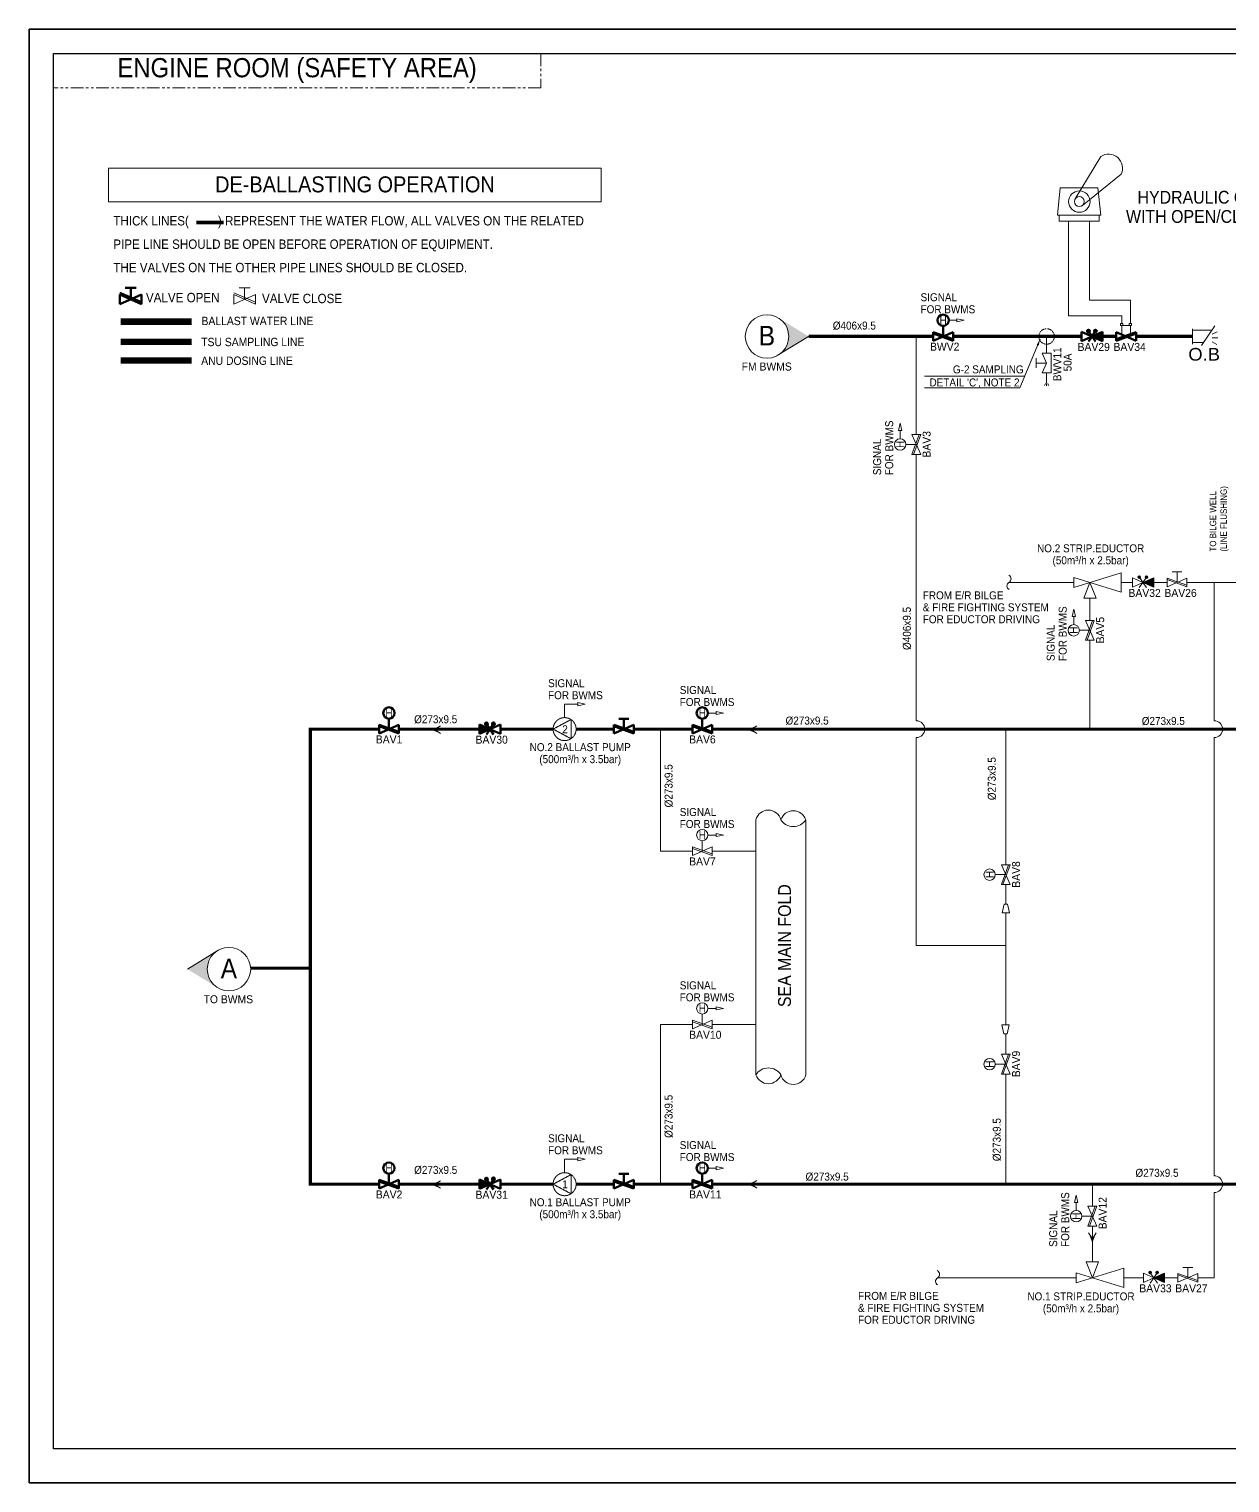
# Model space of a CAD drawing. Extents: x -553847 to 4496999, y 514150 to 878882.
# Drawn here: x 4295572 to 4333089, y 669797 to 715225 of the extents above; entities that cross this region are included whole.
import ezdxf

# ---------------------------------------------------------------- set-up
doc = ezdxf.new("R2010")
doc.units = 0
doc.header["$LTSCALE"] = 25
doc.header["$MEASUREMENT"] = 0
for name, pattern in [('DASHED', [0.75, 0.5, -0.25]), ('DASHED2', [0.375, 0.25, -0.125]), ('PHANTOM2', [31.75, 15.875, -3.175, 3.175, -3.175, 3.175, -3.175])]:
    doc.linetypes.add(name, pattern=pattern)
doc.layers.get('0').update_dxf_attribs({"linetype": 'CONTINUOUS', "lineweight": 9})
doc.layers.add('0.1 Defpoints', color=7, linetype='CONTINUOUS', plot=False)
doc.layers.add('0.2 Dwg sheet', color=7, linetype='CONTINUOUS')
doc.layers.add('0.3 Text', color=7, linetype='CONTINUOUS')
for name, color, linetype, lineweight in [('0.5 Dim', 1, 'CONTINUOUS', 9), ('1.1 Y_Pipe', 7, 'CONTINUOUS', 13), ('1.2 Y_Equip', 7, 'DASHED', 15), ('1.7 Signal', 6, 'ZIGZAG', 9), ('1.9 Arrow', 1, 'CONTINUOUS', 9)]:
    doc.layers.add(name, color=color, linetype=linetype, lineweight=lineweight)
doc.layers.add('2.1 Valve open', color=7, linetype='CONTINUOUS', lineweight=50, true_color=0x1b21e4)
for name, color, linetype, true_color in [('2.2 Ballast water line', 7, 'CONTINUOUS', 0x1b21e4), ('2.3 TSU sampling line', 7, 'DASHED2', 0xf4541a), ('2.4 ANU dosing line', 7, 'DASHED2', 0xff29ff)]:
    doc.layers.add(name, color=color, linetype=linetype, true_color=true_color)
doc.styles.get("Standard").update_dxf_attribs({"font": '', "width": 0.95, "height": 250})
doc.styles.get('Standard').set_extended_font_data('Gulim')
doc.linetypes.add('ZIGZAG', pattern='A,0.0001,-0.2,[131,ltypeshp.shx,S=0.2,R=0,X=-0.2,Y=0],-0.4,[131,ltypeshp.shx,S=0.2,R=180,X=0.2,Y=0],-0.2', length=0.8001)
doc.dimstyles.new('TC50', dxfattribs={"dimtxt": 250, "dimasz": 200, "dimexe": 100, "dimexo": 100, "dimgap": 100, "dimtad": 1, "dimtoh": 1, "dimdec": 0, "dimrnd": 0.0005, "dimzin": 9, "dimdsep": 46, "dimtxsty": 'Standard', "dimcen": -3.5, "dimclrd": 1, "dimclre": 1, "dimazin": 2, "dimtfac": 0.6, "dimtdec": 0, "dimtmove": 0, "dimatfit": 3, "dimfxl": 4, "dimtolj": 1, "dimlwd": 15, "dimlwe": 15, "dimarcsym": 0})

# ---------------------------------------------------------------- blocks, each defined once
blk = doc.blocks.new('양식 51-Q-02-08')
at = {"layer": '0.1 Defpoints'}
blk.add_lwpolyline([(-2677005, 1033560), (-2613196, 1033560), (-2613196, 988132), (-2677005, 988132)], close=True, dxfattribs=at)
at = {"layer": '0.2 Dwg sheet'}
blk.add_lwpolyline([(-2613953, 989196), (-2676245, 989196), (-2676245, 1032800), (-2613953, 1032800)], close=True, dxfattribs=at)

msp = doc.modelspace()

# ---------------------------------------------------------------- hatches: boundary and pattern name
at = {"layer": '1.1 Y_Pipe', "linetype": 'Continuous', "ltscale": 30}
h = msp.add_hatch(dxfattribs=at)
h.set_pattern_fill('ANSI31', color=256, scale=1.072502)
h.set_pattern_definition([(45, (4248202.53085, 353734.46242), (-0.094796635586, 0.094796635586), [])])
h.paths.add_polyline_path([(4319014, 705064.4, 0.5309324), (4319001.1, 706188.9), (4319925, 705622.3)])
at = {"layer": '1.1 Y_Pipe'}
for points in [[(4330697.9, 698079.7), (4330371.9, 697934.9), (4330697.9, 697790.2)], [(4309646.6, 693495.7), (4309972.6, 693351), (4309646.6, 693206.3)], [(4309646.6, 679276.1), (4309972.6, 679131.4), (4309646.6, 678986.6)], [(4331036.1, 676351.2), (4330710.1, 676206.4), (4331036.1, 676061.7)]]:
    msp.add_hatch(color=256, dxfattribs=at).paths.add_polyline_path(points)
at = {"layer": '1.1 Y_Pipe', "linetype": 'Continuous', "ltscale": 30}
h = msp.add_hatch(dxfattribs=at)
h.set_pattern_fill('ANSI31', color=256, scale=1.072502, angle=-180)
h.set_pattern_definition([(225, (4372241.4973, 1037739.45701), (0.094796635586, -0.094796635586), [])])
h.paths.add_polyline_path([(4301430, 686409.5, 0.5309324), (4301442.9, 685285), (4300519, 685851.6)])
h = msp.add_hatch(color=256, dxfattribs=at)
h.paths.add_polyline_path([(4328791, 677297.3), (4328791, 677424.9), (4328673.5, 677608.3)])
h.paths.add_polyline_path([(4328791, 677297.3), (4328908.4, 677608.3), (4328791, 677424.9)])
at = {"layer": '1.9 Arrow'}
h = msp.add_hatch(color=256, dxfattribs=at)
h.paths.add_polyline_path([(4308117.6, 693336.3), (4308245.2, 693336.3), (4308428.6, 693453.8)])
h.paths.add_polyline_path([(4308117.6, 693336.3), (4308428.6, 693218.9), (4308245.2, 693336.3)])
h = msp.add_hatch(color=256, dxfattribs=at)
h.paths.add_polyline_path([(4318001.6, 693336.3), (4318129.2, 693336.3), (4318312.5, 693453.8)])
h.paths.add_polyline_path([(4318001.6, 693336.3), (4318312.5, 693218.9), (4318129.2, 693336.3)])
h = msp.add_hatch(color=256, dxfattribs=at)
h.paths.add_polyline_path([(4308117.6, 679122.4), (4308245.2, 679122.4), (4308428.6, 679239.9)])
h.paths.add_polyline_path([(4308117.6, 679122.4), (4308428.6, 679005), (4308245.2, 679122.4)])
h = msp.add_hatch(color=256, dxfattribs=at)
h.paths.add_polyline_path([(4318001.6, 679129.5), (4318129.2, 679129.5), (4318312.5, 679247)])
h.paths.add_polyline_path([(4318001.6, 679129.5), (4318312.5, 679012.1), (4318129.2, 679129.5)])
at = {"layer": '2.1 Valve open'}
for points in [[(4329107.2, 705767), (4328781.2, 705622.3), (4329107.2, 705477.6)], [(4309646.6, 693495.7), (4309972.6, 693351), (4309646.6, 693206.3)], [(4309646.6, 679276.1), (4309972.6, 679131.4), (4309646.6, 678986.6)]]:
    msp.add_hatch(color=256, dxfattribs=at).paths.add_polyline_path(points)

# ---------------------------------------------------------------- linework, layer by layer
at = {"ltscale": 30}
msp.add_lwpolyline([(4298057.3, 710875.4), (4313448.1, 710875.4), (4313448.1, 709825.6), (4298057.3, 709825.6)], close=True, dxfattribs=at)
at = {"layer": '0.1 Defpoints', "color": 4, "linetype": 'ByBlock'}
msp.add_lwpolyline([(4295572.2, 669797.3), (4359381.2, 669797.3), (4359381.2, 715225.2), (4295572.2, 715225.2)], close=True, dxfattribs=at)
at = {"layer": '0.3 Text', "linetype": 'Continuous', "ltscale": 30}
for p, q in [((4330697.9, 698079.7), (4330697.9, 697790.2)), ((4309646.6, 693495.7), (4309646.6, 693206.3)), ((4309646.6, 679276.1), (4309646.6, 678986.6)), ((4331036.1, 676351.2), (4331036.1, 676061.7))]:
    msp.add_line(p, q, dxfattribs=at)
at = {"layer": '0.5 Dim', "color": 1}
msp.add_line((4326681.4, 704381), (4323552.4, 704381), dxfattribs=at)
at = {"layer": '0.5 Dim', "color": 1, "linetype": 'PHANTOM2', "lineweight": 9, "ltscale": 0.3}
msp.add_circle((4327362.3, 705620.4), 241.6, dxfattribs=at)
at = {"layer": '1.1 Y_Pipe', "linetype": 'Continuous', "ltscale": 30}
for p, q in [((4329054.2, 711243), (4328252.5, 709916)), ((4329694.4, 710691.9), (4328482.4, 709715.1)), ((4327702.7, 709408.4), (4327790.4, 710267.6)), ((4327790.4, 710267.6), (4328963.8, 710267.6)), ((4329051.6, 709408.4), (4328963.8, 710267.6)), ((4329051.6, 709408.4), (4327702.7, 709408.4)), ((4327754.8, 709408.4), (4327754.8, 709223.7)), ((4327754.8, 709223.7), (4328999.7, 709223.7)), ((4328049.4, 706269.8), (4328049.4, 709223.7)), ((4328707.2, 706749.9), (4328707.2, 709225.5)), ((4329000.1, 709408.4), (4329000.1, 709223.7)), ((4329978.6, 706749.9), (4328707.2, 706749.9)), ((4329978.6, 706029.9), (4329978.6, 706749.9)), ((4329708.7, 706269.8), (4328049.4, 706269.8)), ((4329708.7, 706029.9), (4329708.7, 706269.8)), ((4329708.7, 705683.2), (4329708.7, 705967.3)), ((4329943, 705967.3), (4329744.3, 705967.3)), ((4329978.6, 705696.4), (4329978.6, 705967.3)), ((4319925, 705622.3), (4318948.5, 705024.3)), ((4328209.1, 697779.6), (4329693.5, 698236.5)), ((4329693.5, 697633.4), (4329693.5, 698236.5)), ((4329693.5, 697633.4), (4328209.1, 698090.3)), ((4328209.1, 697779.6), (4328209.1, 698090.3)), ((4328713.8, 697934.9), (4328520.8, 697439.2)), ((4328906.8, 697439.2), (4328713.8, 697934.9)), ((4328906.8, 697439.2), (4328520.8, 697439.2)), ((4328713.8, 697439.2), (4328713.8, 696748.1)), ((4309646.6, 693351), (4307124.5, 693351)), ((4310298.7, 693351), (4311944.9, 693351)), ((4312663.3, 693351), (4313620.4, 693351)), ((4313620.4, 693351), (4313843.3, 693351)), ((4300519, 685851.6), (4301495.6, 686449.6)), ((4309646.6, 679131.4), (4307124.5, 679131.4)), ((4310298.7, 679131.4), (4311944.9, 679131.4)), ((4312663.3, 679131.4), (4313620.4, 679131.4)), ((4313620.4, 679131.4), (4313843.3, 679131.4)), ((4328791, 679131.4), (4328791, 678440.2)), ((4328791, 677820.8), (4328791, 676702.1)), ((4328673.5, 677608.3), (4328791, 677424.9)), ((4328908.4, 677608.3), (4328791, 677424.9)), ((4329770.7, 676508), (4328286.3, 676051.1)), ((4328984, 676702.1), (4328598, 676702.1)), ((4328791, 676206.4), (4328598, 676702.1)), ((4328984, 676702.1), (4328791, 676206.4)), ((4329770.7, 676508), (4329770.7, 675904.9)), ((4328286.3, 676361.8), (4329770.7, 675904.9)), ((4328286.3, 676361.8), (4328286.3, 676051.1))]:
    msp.add_line(p, q, dxfattribs=at)
at = {"layer": '1.1 Y_Pipe', "color": 0}
for p, q in [((4301968.4, 706988.3), (4302643, 706688.8)), ((4301968.4, 706630.9), (4301968.4, 706930.4)), ((4301968.4, 706930.4), (4302643, 706630.9)), ((4302643, 706930.4), (4301968.4, 706630.9)), ((4302137.1, 707136), (4302474.4, 707136)), ((4302305.7, 706780.7), (4302305.7, 707136)), ((4302643, 706630.9), (4302643, 706930.4))]:
    msp.add_line(p, q, dxfattribs=at)
at = {"layer": '1.1 Y_Pipe'}
for p, q in [((4332614.7, 705954.4), (4332205.1, 705339.9)), ((4327362.3, 705100.1), (4327362.3, 705620.4)), ((4331918.8, 705861.4), (4331918.8, 705383.2)), ((4332520.9, 705813.7), (4331918.8, 705813.7)), ((4332530.6, 705694.3), (4332693.9, 705765.7)), ((4332530.6, 705574.7), (4332709.9, 705574.7)), ((4327224.8, 705100.1), (4327362.3, 704790.4)), ((4327224.8, 705100.1), (4327499.8, 705100.1)), ((4327499.8, 705100.1), (4327499.8, 704480.7)), ((4331918.8, 705429.2), (4332264.6, 705429.2)), ((4332530.6, 705455.2), (4332683.7, 705367.9)), ((4327036.1, 704945.3), (4327036.1, 704635.6)), ((4327362.3, 704790.4), (4327036.1, 704790.4)), ((4327224.8, 704480.7), (4327362.3, 704790.4)), ((4327499.8, 704480.7), (4327224.8, 704480.7)), ((4327324.6, 704150.6), (4327299.8, 704083.1)), ((4327362.3, 704170), (4327362.3, 704480.7)), ((4327362.3, 704151), (4327362.3, 704082.4)), ((4327400, 704150.6), (4327424.8, 704083.1)), ((4323429.2, 702555.9), (4323154.2, 702555.9)), ((4323154.2, 702555.9), (4323429.2, 701936.5)), ((4323154.2, 701936.5), (4323376.1, 702555.9)), ((4323203.7, 701936.5), (4323429.2, 702555.9)), ((4323291.7, 702246.2), (4322965.5, 702246.2)), ((4323429.2, 701936.5), (4323154.2, 701936.5)), ((4331281.6, 698261.1), (4331591.3, 698261.1)), ((4331436.4, 697934.9), (4331436.4, 698261.1)), ((4330045.8, 697790.2), (4330045.8, 698079.7)), ((4330045.8, 698079.7), (4330697.9, 697790.2)), ((4330697.9, 698079.7), (4330045.8, 697790.2)), ((4330260.7, 698140.2), (4330217.4, 698095.3)), ((4330276.3, 698136.5), (4330221.7, 698079.8)), ((4330288, 698128.6), (4330230.1, 698068.4)), ((4330296.3, 698117.2), (4330241.7, 698060.5)), ((4330300.7, 698101.7), (4330257.4, 698056.8)), ((4330371.9, 697934.9), (4330259, 697771.3)), ((4330371.9, 697934.9), (4330282.7, 698064.1)), ((4330371.9, 697934.9), (4330461, 698064.1)), ((4330371.9, 697934.9), (4330484.7, 697771.3)), ((4330479.9, 698143.8), (4330436.7, 698098.9)), ((4330495.6, 698140.1), (4330441, 698083.4)), ((4330507.3, 698132.2), (4330449.3, 698072.1)), ((4330515.6, 698120.8), (4330461, 698064.1)), ((4330519.9, 698105.3), (4330476.7, 698060.4)), ((4331126.7, 697797.4), (4331126.7, 698072.4)), ((4331746.1, 698072.4), (4331126.7, 697797.4)), ((4331126.7, 698072.4), (4331746.1, 697850.5)), ((4331126.7, 698022.9), (4331746.1, 697797.4)), ((4331746.1, 697797.4), (4331746.1, 698072.4)), ((4328713.8, 696438.4), (4328387.6, 696438.4)), ((4328851.3, 696748.1), (4328576.3, 696748.1)), ((4328576.3, 696748.1), (4328851.3, 696128.7)), ((4328576.3, 696128.7), (4328798.2, 696748.1)), ((4328625.8, 696128.7), (4328851.3, 696748.1)), ((4328851.3, 696128.7), (4328576.3, 696128.7)), ((4306505.1, 693213.5), (4306505.1, 693488.5)), ((4307124.5, 693488.5), (4306505.1, 693213.5)), ((4306505.1, 693488.5), (4307124.5, 693266.6)), ((4306505.1, 693439), (4307124.5, 693213.5)), ((4306814.8, 693351), (4306814.8, 693677.2)), ((4307124.5, 693213.5), (4307124.5, 693488.5)), ((4310298.7, 693495.7), (4309646.6, 693206.3)), ((4309646.6, 693495.7), (4310298.7, 693206.3)), ((4309861.4, 693556.3), (4309818.2, 693511.4)), ((4309877.1, 693552.6), (4309822.5, 693495.9)), ((4309888.8, 693544.7), (4309830.9, 693484.5)), ((4309897.1, 693533.3), (4309842.5, 693476.6)), ((4309901.4, 693517.8), (4309858.2, 693472.9)), ((4309972.6, 693351), (4309859.8, 693187.4)), ((4309972.6, 693351), (4309883.5, 693480.2)), ((4309972.6, 693351), (4310061.8, 693480.2)), ((4309972.6, 693351), (4310085.5, 693187.4)), ((4310080.7, 693559.9), (4310037.5, 693515)), ((4310096.4, 693556.2), (4310041.8, 693499.5)), ((4310108, 693548.3), (4310050.1, 693488.1)), ((4310116.4, 693536.9), (4310061.8, 693480.2)), ((4310120.7, 693521.4), (4310077.5, 693476.5)), ((4310298.7, 693206.3), (4310298.7, 693495.7)), ((4313843.3, 693213.5), (4313843.3, 693488.5)), ((4314462.7, 693488.5), (4313843.3, 693213.5)), ((4313843.3, 693488.5), (4314462.7, 693266.6)), ((4313843.3, 693439), (4314462.7, 693213.5)), ((4313998.2, 693677.2), (4314307.9, 693677.2)), ((4314153, 693351), (4314153, 693677.2)), ((4314462.7, 693213.5), (4314462.7, 693488.5)), ((4316294.7, 689400.6), (4316294.7, 689675.6)), ((4316914.1, 689675.6), (4316294.7, 689400.6)), ((4316294.7, 689675.6), (4316914.1, 689453.7)), ((4316294.7, 689626.1), (4316914.1, 689400.6)), ((4316604.4, 689538.1), (4316604.4, 689864.3)), ((4316914.1, 689400.6), (4316914.1, 689675.6)), ((4326086.3, 688803.6), (4325760.1, 688803.6)), ((4326223.8, 689113.3), (4325948.8, 689113.3)), ((4325948.8, 689113.3), (4326223.8, 688493.9)), ((4325948.8, 688493.9), (4326170.7, 689113.3)), ((4325998.3, 688493.9), (4326223.8, 689113.3)), ((4326223.8, 688493.9), (4325948.8, 688493.9)), ((4326035, 687885.5), (4325971.5, 687611.2)), ((4326137.6, 687885.5), (4326035, 687885.5)), ((4326201.1, 687611.2), (4326137.6, 687885.5)), ((4326201.1, 687611.2), (4325971.5, 687611.2)), ((4316294.7, 683984.5), (4316294.7, 684259.5)), ((4316914.1, 684259.5), (4316294.7, 683984.5)), ((4316294.7, 684259.5), (4316914.1, 684037.6)), ((4316294.7, 684210), (4316914.1, 683984.5)), ((4316604.4, 684122), (4316604.4, 684448.2)), ((4316914.1, 683984.5), (4316914.1, 684259.5)), ((4325965.4, 684107.2), (4326195, 684107.2)), ((4325965.4, 684107.2), (4326028.9, 683832.9)), ((4326028.9, 683832.9), (4326131.5, 683832.9)), ((4326131.5, 683832.9), (4326195, 684107.2)), ((4326086.3, 682882), (4325760.1, 682882)), ((4326223.8, 683191.7), (4325948.8, 683191.7)), ((4325948.8, 683191.7), (4326223.8, 682572.3)), ((4325948.8, 682572.3), (4326170.7, 683191.7)), ((4325998.3, 682572.3), (4326223.8, 683191.7)), ((4326223.8, 682572.3), (4325948.8, 682572.3)), ((4306505.1, 678993.9), (4306505.1, 679268.9)), ((4307124.5, 679268.9), (4306505.1, 678993.9)), ((4306505.1, 679268.9), (4307124.5, 679047)), ((4306505.1, 679219.4), (4307124.5, 678993.9)), ((4306814.8, 679131.4), (4306814.8, 679457.6)), ((4307124.5, 678993.9), (4307124.5, 679268.9)), ((4310298.7, 679276.1), (4309646.6, 678986.6)), ((4309646.6, 679276.1), (4310298.7, 678986.6)), ((4309861.4, 679336.7), (4309818.2, 679291.8)), ((4309877.1, 679332.9), (4309822.5, 679276.2)), ((4309888.8, 679325), (4309830.9, 679264.9)), ((4309897.1, 679313.7), (4309842.5, 679257)), ((4309901.4, 679298.1), (4309858.2, 679253.2)), ((4309972.6, 679131.4), (4309883.5, 679260.6)), ((4309972.6, 679131.4), (4310061.8, 679260.6)), ((4310080.7, 679340.3), (4310037.5, 679295.4)), ((4310096.4, 679336.5), (4310041.8, 679279.8)), ((4310108, 679328.6), (4310050.1, 679268.5)), ((4310116.4, 679317.3), (4310061.8, 679260.6)), ((4310120.7, 679301.8), (4310077.5, 679256.9)), ((4310298.7, 678986.6), (4310298.7, 679276.1)), ((4313843.3, 678993.9), (4313843.3, 679268.9)), ((4314462.7, 679268.9), (4313843.3, 678993.9)), ((4313843.3, 679268.9), (4314462.7, 679047)), ((4313843.3, 679219.4), (4314462.7, 678993.9)), ((4313998.2, 679457.6), (4314307.9, 679457.6)), ((4314153, 679131.4), (4314153, 679457.6)), ((4314462.7, 678993.9), (4314462.7, 679268.9)), ((4309972.6, 679131.4), (4309859.8, 678967.8)), ((4309972.6, 679131.4), (4310085.5, 678967.8)), ((4328928.5, 678440.2), (4328653.5, 678440.2)), ((4328653.5, 678440.2), (4328928.5, 677820.8)), ((4328653.5, 677820.8), (4328875.4, 678440.2)), ((4328703, 677820.8), (4328928.5, 678440.2)), ((4328791, 678130.5), (4328464.8, 678130.5)), ((4328928.5, 677820.8), (4328653.5, 677820.8)), ((4331929.5, 676532.6), (4331619.8, 676532.6)), ((4331774.7, 676206.4), (4331774.7, 676532.6)), ((4330384.1, 676061.7), (4330384.1, 676351.2)), ((4330384.1, 676351.2), (4331036.1, 676061.7)), ((4331036.1, 676351.2), (4330384.1, 676061.7)), ((4330598.9, 676411.7), (4330555.7, 676366.8)), ((4330614.6, 676408), (4330560, 676351.3)), ((4330626.2, 676400.1), (4330568.3, 676339.9)), ((4330634.6, 676388.7), (4330580, 676332)), ((4330638.9, 676373.2), (4330595.6, 676328.3)), ((4330710.1, 676206.4), (4330597.3, 676042.8)), ((4330710.1, 676206.4), (4330621, 676335.6)), ((4330710.1, 676206.4), (4330799.2, 676335.6)), ((4330710.1, 676206.4), (4330822.9, 676042.8)), ((4330818.2, 676415.3), (4330774.9, 676370.4)), ((4330833.9, 676411.6), (4330779.2, 676354.9)), ((4330845.5, 676403.7), (4330787.6, 676343.6)), ((4330853.9, 676392.3), (4330799.2, 676335.6)), ((4330858.2, 676376.8), (4330814.9, 676331.9)), ((4331465, 676068.9), (4331465, 676343.9)), ((4332084.4, 676343.9), (4331465, 676068.9)), ((4331465, 676343.9), (4332084.4, 676122)), ((4331465, 676294.4), (4332084.4, 676068.9)), ((4332084.4, 676068.9), (4332084.4, 676343.9))]:
    msp.add_line(p, q, dxfattribs=at)
at = {"layer": '1.1 Y_Pipe', "linetype": 'Continuous', "ltscale": 100}
for p, q in [((4319925, 705622.3), (4323818.8, 705622.3)), ((4323291.7, 702555.9), (4323291.7, 705622.3)), ((4324438.2, 705622.3), (4328455.2, 705622.3)), ((4329536.1, 705622.3), (4329107.2, 705622.3)), ((4330155.5, 705622.3), (4331918.8, 705622.3)), ((4323291.7, 701936.5), (4323291.7, 695126.7)), ((4328209.1, 697934.9), (4326186.6, 697934.9)), ((4329693.5, 697934.9), (4330045.8, 697934.9)), ((4331126.7, 697934.9), (4330697.9, 697934.9)), ((4331746.1, 697934.9), (4334383.2, 697934.9)), ((4332593.8, 693615.1), (4332593.8, 697934.9)), ((4328713.8, 696128.7), (4328713.8, 693351)), ((4323291.7, 695126.7), (4323291.7, 693615.1)), ((4306505.1, 693351), (4304356.4, 693351)), ((4304356.4, 693351), (4304356.4, 679131.4)), ((4314462.7, 693351), (4315294.7, 693351)), ((4315294.7, 689538.1), (4315294.7, 693351)), ((4316294.7, 693351), (4315294.7, 693351)), ((4339345.7, 693351), (4316914.1, 693351)), ((4326086.3, 689113.3), (4326086.3, 693351)), ((4323291.7, 693086.9), (4323291.7, 686587)), ((4332593.8, 679395.5), (4332593.8, 693086.9)), ((4318280.1, 690519.9), (4318280.1, 682550.2)), ((4319838.6, 690519.9), (4319838.6, 682550.2)), ((4316294.7, 689538.1), (4315294.7, 689538.1)), ((4318280.1, 689538.1), (4316914.1, 689538.1)), ((4326086.3, 687885.5), (4326086.3, 688493.9)), ((4326086.3, 684107.2), (4326086.3, 687611.2)), ((4323291.7, 686587), (4326086.3, 686587)), ((4304356.4, 685880.9), (4302494.8, 685880.9)), ((4315294.7, 684122), (4315294.7, 679131.4)), ((4316294.7, 684122), (4315294.7, 684122)), ((4318280.1, 684122), (4316914.1, 684122)), ((4326086.3, 683191.7), (4326086.3, 683832.9)), ((4326086.3, 682572.3), (4326086.3, 679131.4)), ((4306505.1, 679131.4), (4304356.4, 679131.4)), ((4314462.7, 679131.4), (4315294.7, 679131.4)), ((4316294.7, 679131.4), (4315294.7, 679131.4)), ((4340208.6, 679131.4), (4316914.1, 679131.4)), ((4332593.8, 676206.4), (4332593.8, 678867.3)), ((4328286.3, 676206.4), (4323954.4, 676206.4)), ((4329770.7, 676206.4), (4330384.1, 676206.4)), ((4331036.1, 676206.4), (4331465, 676206.4)), ((4332084.4, 676206.4), (4332593.8, 676206.4))]:
    msp.add_line(p, q, dxfattribs=at)
at = {"layer": '1.1 Y_Pipe', "color": 1, "linetype": 'PHANTOM2'}
msp.add_lwpolyline([(4296331.9, 714465.5), (4311558.1, 714465.5), (4311558.1, 713391.4), (4296331.9, 713391.4)], close=True, dxfattribs=at)
at = {"layer": '1.1 Y_Pipe', "linetype": 'Continuous', "ltscale": 30}
for points in [[(4329744.3, 706029.9), (4329744.3, 705967.3), (4329673.1, 705967.3), (4329673.1, 706029.9)], [(4330014.2, 706029.9), (4330014.2, 705967.3), (4329943, 705967.3), (4329943, 706029.9)]]:
    msp.add_lwpolyline(points, close=True, dxfattribs=at)
for centre, radius in [((4328385.1, 709835.8), 334.5), ((4328385.1, 709835.8), 155), ((4318627.3, 705622.3), 678.8), ((4322787.9, 702246.2), 177.6), ((4328209.9, 696438.4), 177.6), ((4306814.8, 693854.8), 177.6), ((4316604.4, 690041.9), 177.6), ((4325582.4, 688803.6), 177.6), ((4301816.7, 685851.6), 678.8), ((4316604.4, 684625.8), 177.6), ((4325582.5, 682882), 177.6), ((4306814.8, 679635.2), 177.6), ((4328287.2, 678130.5), 177.6)]:
    msp.add_circle(centre, radius, dxfattribs=at)
at = {"layer": '1.1 Y_Pipe'}
for centre in [(4330259, 698098.5), (4330478.3, 698102.1), (4309859.8, 693514.6), (4310079.1, 693518.2), (4309859.8, 679294.9), (4310079.1, 679298.6), (4330597.3, 676370), (4330816.5, 676373.6)]:
    msp.add_circle(centre, 41.7, dxfattribs=at)
at = {"layer": '1.1 Y_Pipe', "linetype": 'Continuous', "ltscale": 30}
for centre, radius, start, end in [((4329295.6, 710876.1), 439.3, 335.20444, 123.34125), ((4326250.7, 697824.8), 127.4, 120.24455, 242.94375), ((4326122.4, 698045), 127.4, 300.24455, 62.94375), ((4323291.7, 693351), 264.1, 270, 90), ((4332593.8, 693351), 264.1, 270, 90), ((4332593.8, 679131.4), 264.1, 270, 90), ((4323890.2, 676316.5), 127.4, 300.24455, 62.94375), ((4324018.6, 676096.3), 127.4, 120.24455, 242.94375)]:
    msp.add_arc(centre, radius, start, end, dxfattribs=at)
at = {"layer": '1.1 Y_Pipe', "linetype": 'Continuous', "ltscale": 100}
for centre, radius, start, end in [((4318669.7, 690416.5), 403.1, 14.85889, 165.14111), ((4319449, 690386), 412, 18.96499, 161.03501), ((4319449, 690768.9), 462.4, 212.57829, 327.42171), ((4318669.7, 682301.2), 462.4, 32.57829, 147.42171), ((4318669.7, 682684.1), 412, 198.96499, 341.03501), ((4319449, 682653.6), 403.1, 194.85889, 345.14111)]:
    msp.add_arc(centre, radius, start, end, dxfattribs=at)
at = {"layer": '1.2 Y_Equip'}
for p, q in [((4312503.3, 693650), (4311944.9, 693351)), ((4311944.9, 693351), (4312503.3, 693052)), ((4312503.3, 693052), (4312503.3, 693650)), ((4312503.3, 679430.4), (4311944.9, 679131.4)), ((4312503.3, 678832.4), (4312503.3, 679430.4)), ((4311944.9, 679131.4), (4312503.3, 678832.4))]:
    msp.add_line(p, q, dxfattribs=at)
for centre in [(4312304.1, 693351), (4312304.1, 679131.4)]:
    msp.add_circle(centre, 359.2, dxfattribs=at)
at = {"layer": '1.7 Signal', "linetype": 'ZIGZAG', "ltscale": 10}
for p, q in [((4324306.1, 706126.1), (4324562.4, 706126.1)), ((4322787.9, 702423.8), (4322787.9, 702680.1)), ((4328209.9, 696616), (4328209.9, 696872.3)), ((4312304.1, 693709.8), (4312304.1, 694133.6)), ((4312304.1, 694133.6), (4312721, 694133.6)), ((4316782.1, 693854.8), (4317038.3, 693854.8)), ((4316782.1, 690041.9), (4317038.3, 690041.9)), ((4316782.1, 684625.8), (4317038.3, 684625.8)), ((4312304.1, 679490.2), (4312304.1, 679914)), ((4312304.1, 679914), (4312721, 679914)), ((4316782.1, 679635.2), (4317038.3, 679635.2)), ((4328287.2, 678308.2), (4328287.2, 678564.4))]:
    msp.add_line(p, q, dxfattribs=at)
at = {"layer": '1.9 Arrow'}
for p, q in [((4324562.4, 706176.2), (4324562.4, 706076)), ((4324789.4, 706126.1), (4324562.4, 706176.2)), ((4324562.4, 706076), (4324789.4, 706126.1)), ((4322787.9, 702907.1), (4322737.8, 702680.1)), ((4322837.9, 702680.1), (4322787.9, 702907.1)), ((4322737.8, 702680.1), (4322837.9, 702680.1)), ((4328209.9, 697099.3), (4328159.9, 696872.3)), ((4328159.9, 696872.3), (4328260, 696872.3)), ((4328260, 696872.3), (4328209.9, 697099.3)), ((4312721, 694183.7), (4312721, 694083.5)), ((4312948, 694133.6), (4312721, 694183.7)), ((4312721, 694083.5), (4312948, 694133.6)), ((4317038.3, 693904.9), (4317038.3, 693804.8)), ((4317265.4, 693854.8), (4317038.3, 693904.9)), ((4317038.3, 693804.8), (4317265.4, 693854.8)), ((4308428.6, 693453.8), (4308245.2, 693336.3)), ((4308428.6, 693218.9), (4308245.2, 693336.3)), ((4318312.5, 693453.8), (4318129.2, 693336.3)), ((4318312.5, 693218.9), (4318129.2, 693336.3)), ((4317038.3, 690092), (4317038.3, 689991.9)), ((4317265.4, 690041.9), (4317038.3, 690092)), ((4317038.3, 689991.9), (4317265.4, 690041.9)), ((4317038.3, 684675.9), (4317038.3, 684575.7)), ((4317265.4, 684625.8), (4317038.3, 684675.9)), ((4317038.3, 684575.7), (4317265.4, 684625.8)), ((4312721, 679964), (4312721, 679863.9)), ((4312948, 679914), (4312721, 679964)), ((4312721, 679863.9), (4312948, 679914)), ((4317038.3, 679685.3), (4317038.3, 679585.1)), ((4317265.4, 679635.2), (4317038.3, 679685.3)), ((4317038.3, 679585.1), (4317265.4, 679635.2)), ((4308428.6, 679239.9), (4308245.2, 679122.4)), ((4318312.5, 679247), (4318129.2, 679129.5)), ((4308428.6, 679005), (4308245.2, 679122.4)), ((4318312.5, 679012.1), (4318129.2, 679129.5)), ((4328287.2, 678791.5), (4328237.1, 678564.4)), ((4328337.2, 678564.4), (4328287.2, 678791.5)), ((4328237.1, 678564.4), (4328337.2, 678564.4))]:
    msp.add_line(p, q, dxfattribs=at)
at = {"layer": '2.1 Valve open'}
for p, q in [((4298410.2, 706988.3), (4299084.8, 706688.8)), ((4298410.2, 706930.4), (4299084.8, 706630.9)), ((4299084.8, 706930.4), (4298410.2, 706630.9)), ((4298410.2, 706930.4), (4298410.2, 706630.9)), ((4298578.8, 707136), (4298916.2, 707136)), ((4298747.5, 706780.7), (4298747.5, 707136)), ((4299084.8, 706630.9), (4299084.8, 706930.4)), ((4323818.8, 705484.8), (4323818.8, 705759.8)), ((4324438.2, 705759.8), (4323818.8, 705484.8)), ((4323818.8, 705759.8), (4324438.2, 705537.9)), ((4323818.8, 705710.3), (4324438.2, 705484.8)), ((4324128.5, 705622.3), (4324128.5, 705948.5)), ((4324438.2, 705484.8), (4324438.2, 705759.8)), ((4328455.2, 705477.6), (4328455.2, 705767)), ((4328455.2, 705767), (4329107.2, 705477.6)), ((4329107.2, 705767), (4328455.2, 705477.6)), ((4328670, 705827.6), (4328626.8, 705782.7)), ((4328685.7, 705823.9), (4328631.1, 705767.2)), ((4328697.3, 705815.9), (4328639.4, 705755.8)), ((4328705.7, 705804.6), (4328651.1, 705747.9)), ((4328710, 705789.1), (4328666.8, 705744.2)), ((4328781.2, 705622.3), (4328668.4, 705458.7)), ((4328781.2, 705622.3), (4328692.1, 705751.5)), ((4328781.2, 705622.3), (4328870.3, 705751.5)), ((4328781.2, 705622.3), (4328894, 705458.7)), ((4328889.3, 705831.2), (4328846, 705786.3)), ((4328905, 705827.5), (4328850.4, 705770.8)), ((4328916.6, 705819.6), (4328858.7, 705759.4)), ((4328925, 705808.2), (4328870.3, 705751.5)), ((4328929.3, 705792.7), (4328886, 705747.8)), ((4329107.2, 705767), (4329107.2, 705477.6)), ((4329536.1, 705484.8), (4329536.1, 705759.8)), ((4329536.1, 705759.8), (4330155.5, 705484.8)), ((4330155.5, 705759.8), (4329536.1, 705537.9)), ((4330155.5, 705710.3), (4329536.1, 705484.8)), ((4330155.5, 705484.8), (4330155.5, 705759.8)), ((4306505.1, 693213.5), (4306505.1, 693488.5)), ((4307124.5, 693488.5), (4306505.1, 693213.5)), ((4306505.1, 693488.5), (4307124.5, 693266.6)), ((4306505.1, 693439), (4307124.5, 693213.5)), ((4306814.8, 693351), (4306814.8, 693677.2)), ((4307124.5, 693213.5), (4307124.5, 693488.5)), ((4310298.7, 693495.7), (4309646.6, 693206.3)), ((4309646.6, 693495.7), (4310298.7, 693206.3)), ((4309646.6, 693495.7), (4309646.6, 693206.3)), ((4309861.4, 693556.3), (4309818.2, 693511.4)), ((4309877.1, 693552.6), (4309822.5, 693495.9)), ((4309888.8, 693544.7), (4309830.9, 693484.5)), ((4309897.1, 693533.3), (4309842.5, 693476.6)), ((4309901.4, 693517.8), (4309858.2, 693472.9)), ((4309972.6, 693351), (4309859.8, 693187.4)), ((4309972.6, 693351), (4309883.5, 693480.2)), ((4309972.6, 693351), (4310061.8, 693480.2)), ((4309972.6, 693351), (4310085.5, 693187.4)), ((4310080.7, 693559.9), (4310037.5, 693515)), ((4310096.4, 693556.2), (4310041.8, 693499.5)), ((4310108, 693548.3), (4310050.1, 693488.1)), ((4310116.4, 693536.9), (4310061.8, 693480.2)), ((4310120.7, 693521.4), (4310077.5, 693476.5)), ((4310298.7, 693206.3), (4310298.7, 693495.7)), ((4313843.3, 693213.5), (4313843.3, 693488.5)), ((4314462.7, 693488.5), (4313843.3, 693213.5)), ((4313843.3, 693488.5), (4314462.7, 693266.6)), ((4313843.3, 693439), (4314462.7, 693213.5)), ((4313998.2, 693677.2), (4314307.9, 693677.2)), ((4314153, 693351), (4314153, 693677.2)), ((4314462.7, 693213.5), (4314462.7, 693488.5)), ((4316294.7, 693213.5), (4316294.7, 693488.5)), ((4316914.1, 693488.5), (4316294.7, 693213.5)), ((4316294.7, 693488.5), (4316914.1, 693266.6)), ((4316294.7, 693439), (4316914.1, 693213.5)), ((4316604.4, 693351), (4316604.4, 693677.2)), ((4316914.1, 693213.5), (4316914.1, 693488.5)), ((4306505.1, 678993.9), (4306505.1, 679268.9)), ((4307124.5, 679268.9), (4306505.1, 678993.9)), ((4306505.1, 679268.9), (4307124.5, 679047)), ((4306505.1, 679219.4), (4307124.5, 678993.9)), ((4306814.8, 679131.4), (4306814.8, 679457.6)), ((4307124.5, 678993.9), (4307124.5, 679268.9)), ((4310298.7, 679276.1), (4309646.6, 678986.6)), ((4309646.6, 679276.1), (4310298.7, 678986.6)), ((4309646.6, 679276.1), (4309646.6, 678986.6)), ((4309861.4, 679336.7), (4309818.2, 679291.8)), ((4309877.1, 679332.9), (4309822.5, 679276.2)), ((4309888.8, 679325), (4309830.9, 679264.9)), ((4309897.1, 679313.7), (4309842.5, 679257)), ((4309901.4, 679298.1), (4309858.2, 679253.2)), ((4309972.6, 679131.4), (4309883.5, 679260.6)), ((4309972.6, 679131.4), (4310061.8, 679260.6)), ((4310080.7, 679340.3), (4310037.5, 679295.4)), ((4310096.4, 679336.5), (4310041.8, 679279.8)), ((4310108, 679328.6), (4310050.1, 679268.5)), ((4310116.4, 679317.3), (4310061.8, 679260.6)), ((4310120.7, 679301.8), (4310077.5, 679256.9)), ((4310298.7, 678986.6), (4310298.7, 679276.1)), ((4313843.3, 678993.9), (4313843.3, 679268.9)), ((4314462.7, 679268.9), (4313843.3, 678993.9)), ((4313843.3, 679268.9), (4314462.7, 679047)), ((4313843.3, 679219.4), (4314462.7, 678993.9)), ((4313998.2, 679457.6), (4314307.9, 679457.6)), ((4314153, 679131.4), (4314153, 679457.6)), ((4314462.7, 678993.9), (4314462.7, 679268.9)), ((4316294.7, 678993.9), (4316294.7, 679268.9)), ((4316914.1, 679268.9), (4316294.7, 678993.9)), ((4316294.7, 679268.9), (4316914.1, 679047)), ((4316294.7, 679219.4), (4316914.1, 678993.9)), ((4316604.4, 679131.4), (4316604.4, 679457.6)), ((4316914.1, 678993.9), (4316914.1, 679268.9)), ((4309972.6, 679131.4), (4309859.8, 678967.8)), ((4309972.6, 679131.4), (4310085.5, 678967.8))]:
    msp.add_line(p, q, dxfattribs=at)
for centre, radius in [((4324128.5, 706126.1), 177.6), ((4328668.4, 705785.9), 41.7), ((4328887.7, 705789.5), 41.7), ((4306814.8, 693854.8), 177.6), ((4316604.4, 693854.8), 177.6), ((4309859.8, 693514.6), 41.7), ((4310079.1, 693518.2), 41.7), ((4306814.8, 679635.2), 177.6), ((4316604.4, 679635.2), 177.6), ((4309859.8, 679294.9), 41.7), ((4310079.1, 679298.6), 41.7)]:
    msp.add_circle(centre, radius, dxfattribs=at)
at = {"layer": '2.2 Ballast water line', "const_width": 108}
msp.add_lwpolyline([(4300792.6, 709180.6), (4301649.2, 709180.6)], dxfattribs=at)
at = {"layer": '2.2 Ballast water line', "linetype": 'ByBlock', "ltscale": 30, "const_width": 200, "elevation": 0}
msp.add_lwpolyline([(4298432.3, 706082.6), (4300656.1, 706082.6)], dxfattribs=at)
at = {"layer": '2.2 Ballast water line', "linetype": 'Continuous', "ltscale": 75, "const_width": 100}
for points in [[(4319925, 705622.3), (4323818.8, 705622.3)], [(4324438.2, 705622.3), (4328455.2, 705622.3)], [(4329107.2, 705622.3), (4329536.1, 705622.3)], [(4330155.5, 705622.3), (4331918.8, 705622.3)], [(4314462.7, 693351), (4316294.7, 693351)], [(4316914.1, 693351), (4339345.7, 693351)], [(4316294.7, 679131.4), (4314462.7, 679131.4)], [(4340208.6, 679131.4), (4316914.1, 679131.4)]]:
    msp.add_lwpolyline(points, dxfattribs=at)
at = {"layer": '2.2 Ballast water line', "linetype": 'Continuous', "lineweight": -3, "ltscale": 100, "const_width": 100}
for points in [[(4306505.1, 693351), (4304356.4, 693351), (4304356.4, 685880.9), (4302494.8, 685880.9)], [(4309646.6, 693351), (4307124.5, 693351)], [(4311944.9, 693351), (4310298.7, 693351)], [(4313843.3, 693351), (4312663.3, 693351)], [(4306505.1, 679131.4), (4304356.4, 679131.4), (4304356.4, 685880.9)], [(4309646.6, 679131.4), (4307124.5, 679131.4)], [(4311944.9, 679131.4), (4310298.7, 679131.4)], [(4313843.3, 679131.4), (4312663.3, 679131.4)]]:
    msp.add_lwpolyline(points, dxfattribs=at)
at = {"layer": '2.3 TSU sampling line', "linetype": 'ByBlock', "ltscale": 30, "const_width": 200, "elevation": 0}
msp.add_lwpolyline([(4298432.3, 705452), (4300656.1, 705452)], dxfattribs=at)
at = {"layer": '2.4 ANU dosing line', "color": 6, "linetype": 'ByBlock', "ltscale": 30, "true_color": 0xff29ff, "const_width": 200, "elevation": 0}
msp.add_lwpolyline([(4298432.3, 704867), (4300656.1, 704867)], dxfattribs=at)

# ---------------------------------------------------------------- block references
at = {"color": 217, "linetype": 'Continuous', "true_color": 0x93278f}
msp.add_blockref('양식 51-Q-02-08', (6972577.2, -318334.8), dxfattribs=at)

# ---------------------------------------------------------------- texts
at = {"color": 0, "linetype": 'Continuous', "width": 0.95}
msp.add_text('BALLAST WATER LINE', height=260.744, dxfattribs=at).set_placement((4300959.5, 705975, 0))
at = {"linetype": 'Continuous', "width": 0.95}
for s, p in [('TSU SAMPLING LINE', (4300950.1, 705317.3, 0)), ('ANU DOSING LINE', (4300950.7, 704732.3, 0))]:
    msp.add_text(s, height=260.744, dxfattribs=at).set_placement(p)
at = {"color": 0, "char_height": 292.032, "line_spacing_factor": 0.9}
for s, insert, width, attachment_point in [('\\pxsm1.5,ql;THICK LINES(         ) REPRESENT THE WATER FLOW, ALL VALVES ON THE RELATED \\PPIPE LINE SHOULD BE OPEN BEFORE OPERATION OF EQUIPMENT.\\PTHE VALVES ON THE OTHER PIPE LINES SHOULD BE CLOSED.', (4298205.3, 709380.7), 17668.88, 1), ('\\pxqc;VALVE OPEN ', (4300373.7, 706834.4), 2488.336, 5), ('\\pxqc;VALVE CLOSE', (4304100.7, 706805.1), 2488.336, 5)]:
    msp.add_mtext(s, dxfattribs=dict(at, insert=insert, width=width, attachment_point=attachment_point))
at = {"layer": '0.3 Text'}
for s, height, width, p in [('Ø406x9.5', 250, 0.95, (4320681.5, 705835.4)), ('BWV2', 250, 0.99, (4323719.8, 705176)), ('BAV29', 250, 0.99, (4328329.7, 705168.1)), ('BAV34', 250, 0.99, (4329452.9, 705168.1)), ('O.B', 396, 1.109649, (4331789.4, 704865.2)), ('FM BWMS', 250, 0.99, (4317835.4, 704555.8)), ('BAV32', 250, 0.99, (4329920.4, 697480.8)), ('BAV26', 250, 0.99, (4331043.5, 697480.8)), ('Ø273x9.5', 250, 0.95, (4307602.5, 693533.7)), ('Ø273x9.5', 250, 0.95, (4319206.1, 693492.9)), ('Ø273x9.5', 250, 0.95, (4330334.4, 693480.3)), ('BAV1', 250, 0.99, (4306406.1, 692904.7)), ('BAV30', 250, 0.99, (4309521.2, 692896.9)), ('BAV6', 250, 0.99, (4316195.8, 692904.7)), ('BAV7', 250, 0.99, (4316195.8, 689091.9)), ('TO BWMS', 250, 0.99, (4301024.8, 684785.1)), ('BAV10', 250, 0.99, (4316195.8, 683675.7)), ('Ø273x9.5', 250, 0.95, (4307602.5, 679453.4)), ('Ø273x9.5', 250, 0.95, (4330137.8, 679361.6)), ('Ø273x9.5', 250, 0.95, (4319831.9, 679243.6)), ('BAV2', 250, 0.99, (4306406.1, 678685.1)), ('BAV31', 250, 0.99, (4309521.2, 678677.2)), ('BAV11', 250, 0.99, (4316195.8, 678685.1)), ('BAV33', 250, 0.99, (4330258.6, 675752.3)), ('BAV27', 250, 0.99, (4331381.8, 675752.3))]:
    msp.add_text(s, height=height, dxfattribs=dict(at, width=width)).set_placement(p)
for s, width, p in [('BWV11', 0.95, (4327818.8, 704224.4)), ('50A', 0.95, (4328142, 704531.3)), ('BAV3', 0.99, (4323738, 701837.5)), ('Ø406x9.5', 0.95, (4323120.2, 695823.5)), ('BAV5', 0.99, (4329160, 696029.8)), ('Ø273x9.5', 0.95, (4325774.6, 691129)), ('Ø273x9.5', 0.95, (4315676.4, 690905.2)), ('BAV8', 0.99, (4326532.5, 688394.9)), ('BAV9', 0.99, (4326532.5, 682473.3)), ('Ø273x9.5', 0.95, (4315676.4, 680577.6)), ('Ø273x9.5', 0.95, (4325930.5, 679849.7)), ('BAV12', 0.99, (4329237.3, 677721.9))]:
    msp.add_text(s, height=250, rotation=90, dxfattribs=dict(at, width=width)).set_placement(p)
at = {"layer": '0.3 Text', "attachment_point": 5, "line_spacing_factor": 0.9}
for s, insert, char_height, width in [('ENGINE ROOM (SAFETY AREA)', (4303945, 713928.4), 600, 15226.206), ('NO.2 BALLAST PUMP\\P(500m³/h x 3.5bar)', (4312791.1, 692562.3), 250, 3464.914), ('NO.1 BALLAST PUMP\\P(500m³/h x 3.5bar)', (4312791.1, 678342.6), 250, 3464.914)]:
    msp.add_mtext(s, dxfattribs=dict(at, insert=insert, char_height=char_height, width=width))
at = {"layer": '0.3 Text', "insert": (4333668.8, 709667.3, 0), "char_height": 400, "attachment_point": 5, "line_spacing_factor": 0.9}
msp.add_mtext_dynamic_manual_height_columns('\\pxqc;HYDRAULIC OIL HAND PUMP \\PWITH OPEN/CLOSE INDICATION', width=8519.21, gutter_width=1000, heights=[0], dxfattribs=at)
at = {"layer": '0.3 Text', "color": 3, "char_height": 250, "width": 3089.316, "attachment_point": 5, "line_spacing_factor": 0.9}
for insert in [(4324969.3, 706656.3), (4313331.4, 694597.1), (4317445.2, 694385), (4317445.2, 690572.2), (4317445.2, 685156), (4313331.4, 680377.4), (4317445.2, 680165.4)]:
    msp.add_mtext('\\pxql;SIGNAL\\PFOR BWMS', dxfattribs=dict(at, insert=insert))
at = {"layer": '0.3 Text', "char_height": 250, "attachment_point": 3}
for s, insert in [('G-2 SAMPLING', (4326644.8, 704716.6)), ("DETAIL 'C', NOTE 2", (4326515.2, 704308.7))]:
    msp.add_mtext(s, dxfattribs=dict(at, insert=insert))
at = {"layer": '0.3 Text', "color": 3, "char_height": 250, "width": 3089.316, "attachment_point": 5, "rotation": 90, "line_spacing_factor": 0.9}
for insert in [(4322257.7, 702830.6), (4327679.7, 697022.8), (4327757, 678714.9)]:
    msp.add_mtext('\\pxql;SIGNAL\\PFOR BWMS', dxfattribs=dict(at, insert=insert))
at = {"layer": '0.3 Text', "insert": (4332459.7, 698899.2), "char_height": 200, "attachment_point": 1, "rotation": 90}
msp.add_mtext_dynamic_manual_height_columns('TO BILGE WELL\\P(LINE FLUSHING)', width=3714.7, gutter_width=1000, heights=[0], dxfattribs=at)
at = {"layer": '0.3 Text', "insert": (4319176.8, 686584.8), "char_height": 400, "width": 8247.999, "attachment_point": 5, "rotation": 90, "line_spacing_factor": 0.9}
msp.add_mtext('SEA MAIN FOLD', dxfattribs=at)
at = {"layer": '1.1 Y_Pipe', "linetype": 'Continuous', "ltscale": 30, "width": 0.95}
for s, height, p in [('B', 612.9, (4318371.1, 705338.6)), ('FROM E/R BILGE', 250, (4323493.9, 697406.2)), ('& FIRE FIGHTING SYSTEM', 250, (4323493.9, 697032.6)), ('FOR EDUCTOR DRIVING', 250, (4323493.9, 696659)), ('A', 612.9, (4301560.4, 685567.9)), ('FROM E/R BILGE', 250, (4321470.2, 675516.5)), ('& FIRE FIGHTING SYSTEM', 250, (4321470.2, 675143)), ('FOR EDUCTOR DRIVING', 250, (4321470.2, 674769.4))]:
    msp.add_text(s, height=height, dxfattribs=at).set_placement(p)
at = {"layer": '1.1 Y_Pipe', "color": 255, "char_height": 250, "width": 3464.914, "attachment_point": 5, "rotation": 90, "line_spacing_factor": 0.9}
for insert in [(4322787.2, 702248.1), (4328209.3, 696440.3), (4325581.8, 688805.5), (4325581.8, 682883.9), (4328286.5, 678132.4)]:
    msp.add_mtext('{\\C256;H}', dxfattribs=dict(at, insert=insert))
at = {"layer": '1.1 Y_Pipe', "linetype": 'Continuous', "ltscale": 30, "char_height": 250, "width": 4443.357, "attachment_point": 5, "line_spacing_factor": 0.9}
for s, insert in [('{\\W2.20234; }NO.2 STRIP.EDUCTOR\\P{\\W2.20234; }(50m³/h x 2.5bar)', (4328638.3, 698776)), ('{\\W2.20234; }NO.1 STRIP.EDUCTOR\\P{\\W2.20234; }(50m³/h x 2.5bar)', (4328336.4, 675401.2))]:
    msp.add_mtext(s, dxfattribs=dict(at, insert=insert))
at = {"layer": '1.1 Y_Pipe', "color": 255, "char_height": 250, "width": 3464.914, "attachment_point": 5, "line_spacing_factor": 0.9}
for s, insert in [('{\\C256;H}', (4306816.6, 693855.5)), ('{\\C256;2}', (4312317, 693346.5)), ('{\\C256;H}', (4316606.3, 690042.6)), ('{\\C256;H}', (4316606.3, 684626.4)), ('{\\C256;H}', (4306816.6, 679635.8)), ('{\\C256;1}', (4312317, 679126.9))]:
    msp.add_mtext(s, dxfattribs=dict(at, insert=insert))
at = {"layer": '2.1 Valve open', "char_height": 250, "width": 3464.914, "attachment_point": 5, "line_spacing_factor": 0.9}
for insert in [(4324130.4, 706126.8), (4306816.6, 693855.5), (4316606.3, 693855.5), (4306816.6, 679635.8), (4316606.3, 679635.8)]:
    msp.add_mtext('{\\C256;H}', dxfattribs=dict(at, insert=insert))
at = {"layer": '2.2 Ballast water line', "insert": (4305752.7, 710369.1), "char_height": 500, "width": 15390.85, "attachment_point": 5, "line_spacing_factor": 0.9}
msp.add_mtext('\\pxqc;DE-BALLASTING OPERATION', dxfattribs=at)

# ---------------------------------------------------------------- leaders
at = {"layer": '0.5 Dim', "color": 71}
msp.add_leader([(4327160.4, 705531.9), (4326529.8, 704017), (4323552.4, 704010.2)], dimstyle='TC50', override={"dimgap": 100, "dimtad": 0, "dimarcsym": 1}, dxfattribs=at)

doc.saveas('drawing.dxf')
